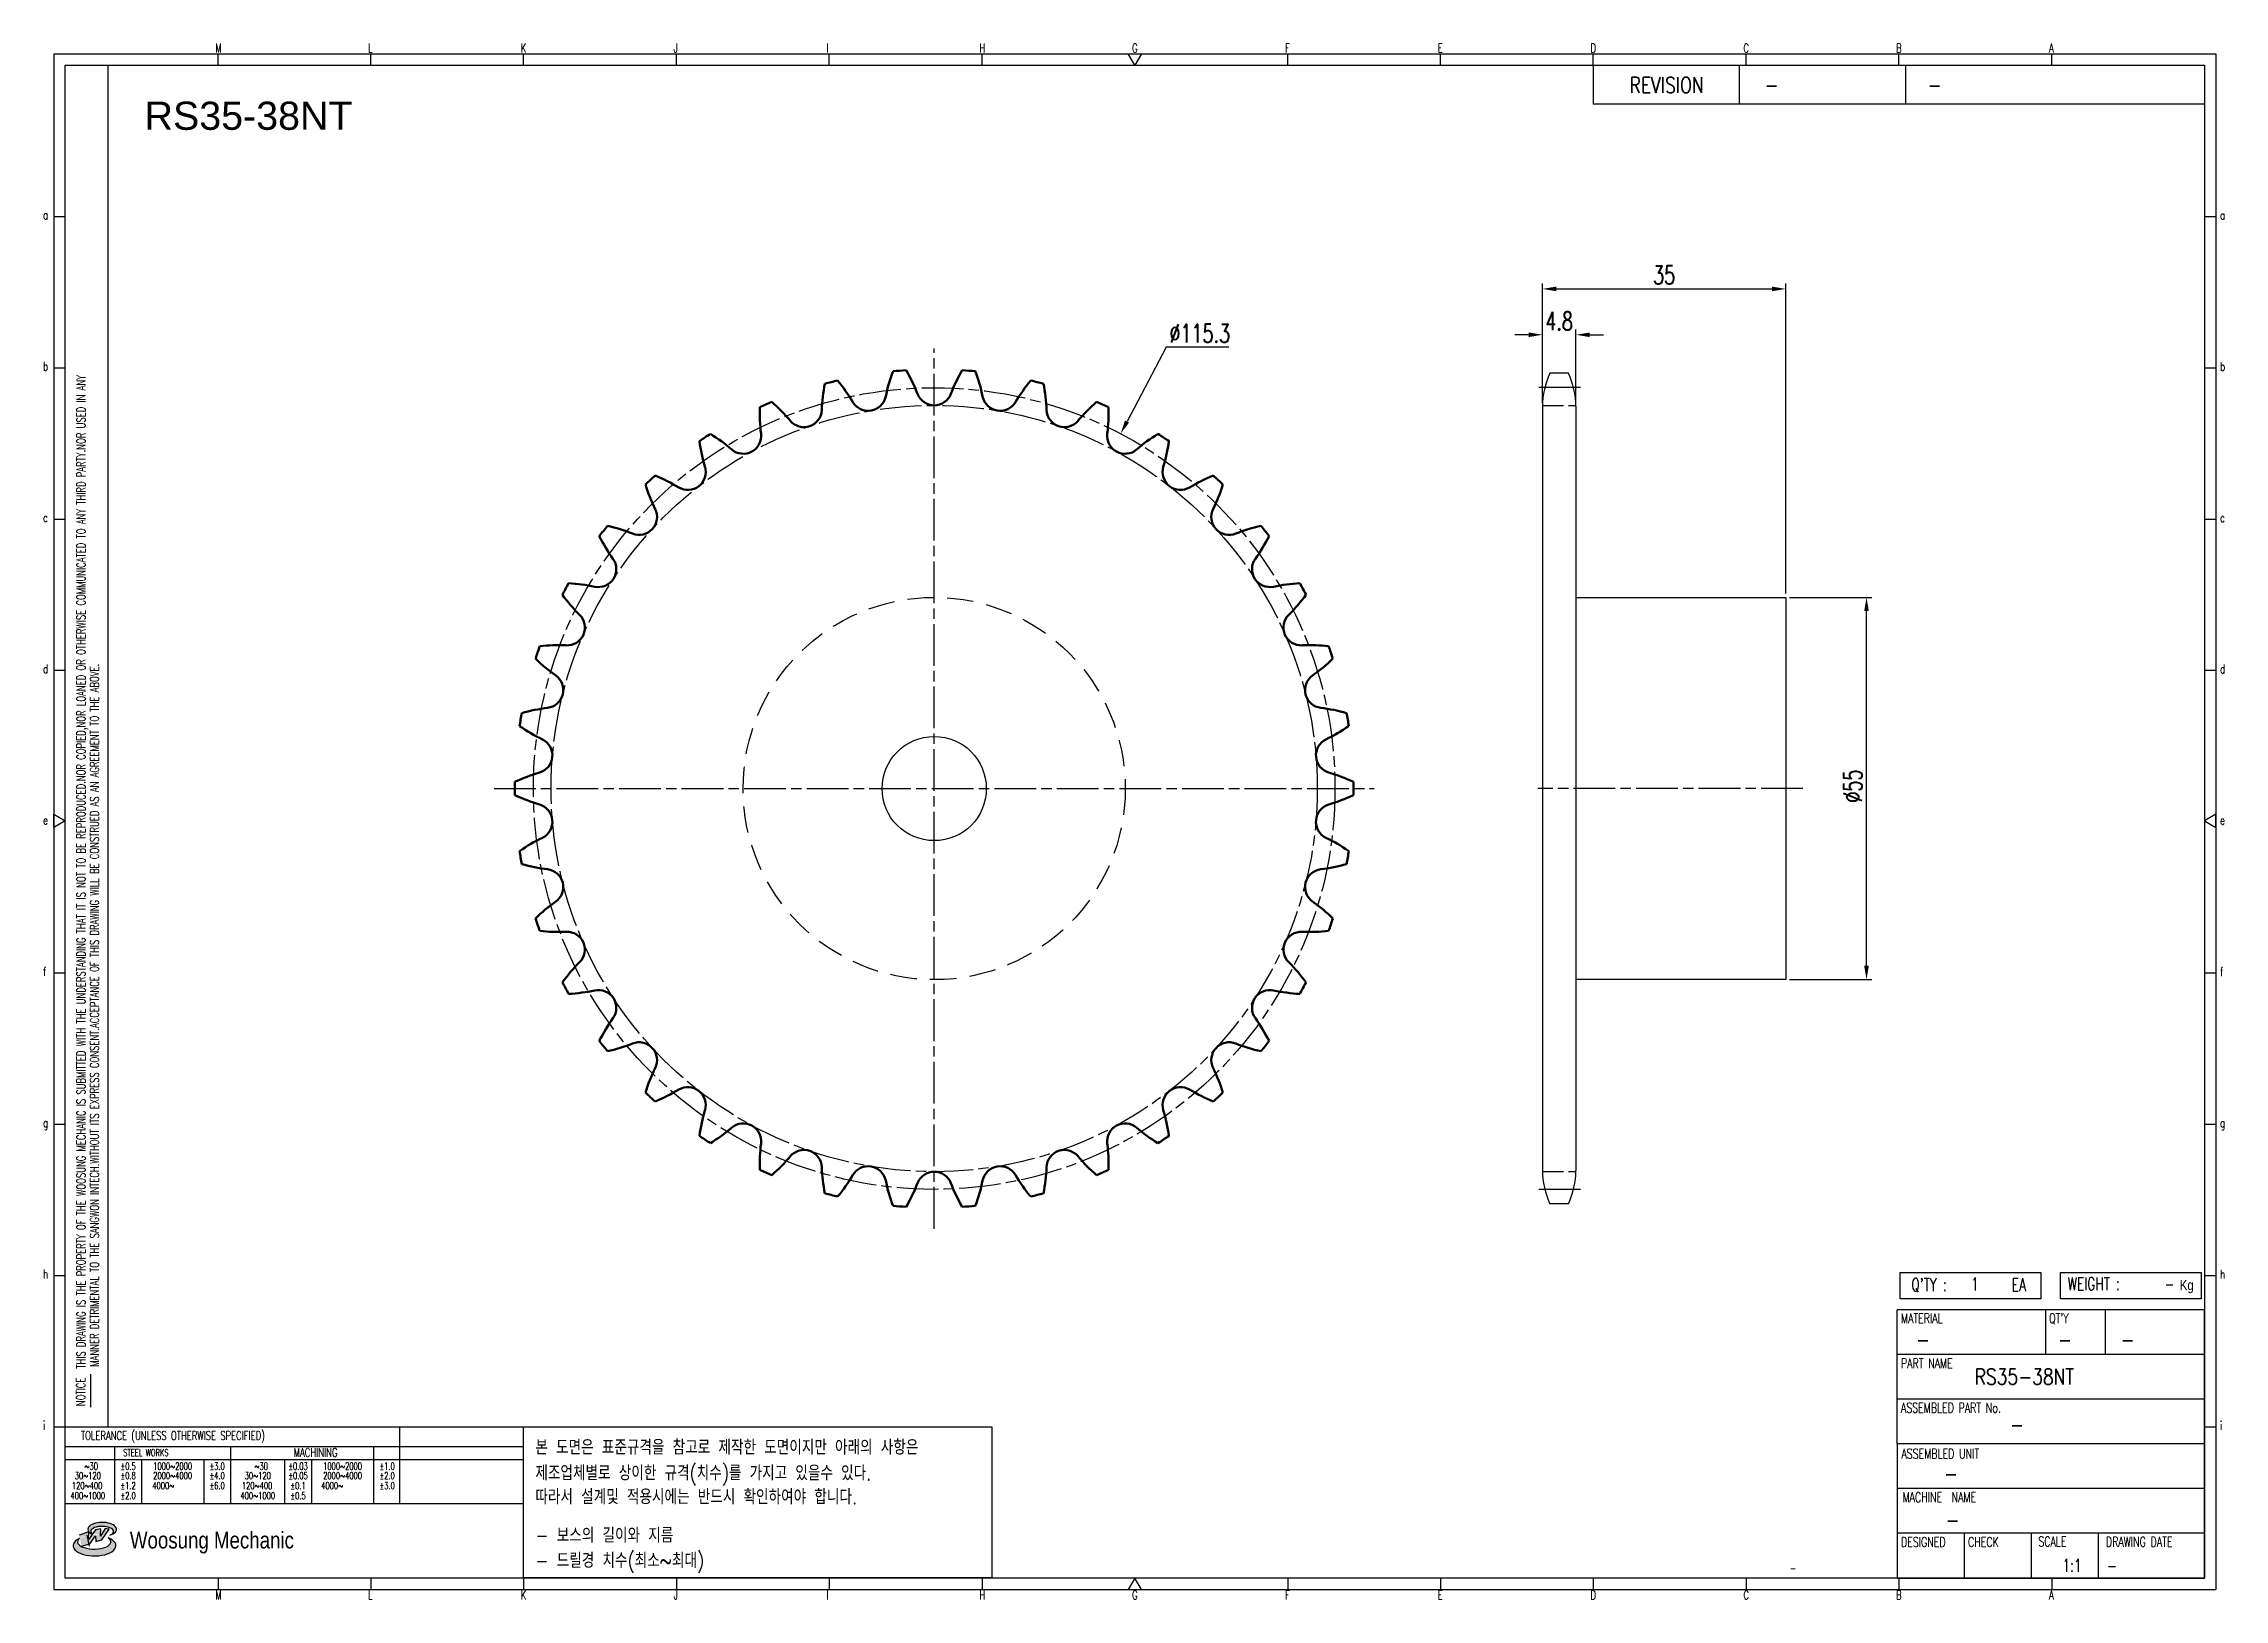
# Model space of a CAD drawing. Header units: millimetres. Extents: x -44811 to -44498, y 1096 to 1320.
import ezdxf
from ezdxf.enums import TextEntityAlignment as Align

# ---------------------------------------------------------------- set-up
doc = ezdxf.new("R2010")
doc.units = ezdxf.units.MM
for name, pattern in [('AM_ISO02W050', [7.5, 6, -1.5]), ('AM_ISO02W050x2', [3.75, 3, -0.75]), ('AM_ISO08W050', [18, 12, -1.5, 3, -1.5]), ('AM_ISO08W050x2', [9, 6, -0.75, 1.5, -0.75]), ('HIDDEN', [9.525, 6.35, -3.175])]:
    doc.linetypes.add(name, pattern=pattern)
for name, color, linetype, lineweight in [('AM_0N', 7, 'Continuous', 50), ('AM_3N', 6, 'AM_ISO02W050', 25), ('AM_7', 4, 'AM_ISO08W050', 25), ('AM_7N', 4, 'AM_ISO08W050', 25)]:
    doc.layers.add(name, color=color, linetype=linetype, lineweight=lineweight)
for name, color, linetype in [('HL', 2, 'HIDDEN'), ('S-DIM', 7, 'Continuous'), ('TITLE', 7, 'Continuous'), ('도면레이아웃', 7, 'Continuous')]:
    doc.layers.add(name, color=color, linetype=linetype)
doc.styles.add('HAN', font='ROMANS.shx', dxfattribs={"width": 0.7, "bigfont": 'whgtxt.shx'})
doc.styles.add('HKD_ST2', font='romans.shx', dxfattribs={"width": 0.7, "height": 4, "bigfont": '@extfont2.shx'})
doc.styles.add('HSG', font='SIMPLEX.shx', dxfattribs={"width": 0.7, "bigfont": 'HSG.shx'})
doc.styles.add('ROMANS', font='romans.shx', dxfattribs={"width": 0.7, "bigfont": 'whgtxt.shx'})
doc.styles.add('SLDTEXTSTYLE4', font='arial.ttf', dxfattribs={"width": 0.8})
doc.styles.get("Standard").update_dxf_attribs({"font": 'arial.ttf'})
doc.dimstyles.new('APP3.5', dxfattribs={"dimscale": 1.1, "dimtxt": 2.4, "dimasz": 1.8, "dimexe": 0.7, "dimexo": 0.5, "dimgap": 0.6, "dimtad": 1, "dimtoh": 1, "dimdec": 1, "dimrnd": 0.01, "dimzin": 9, "dimdsep": 46, "dimtxsty": 'HSG', "dimcen": 0, "dimclrd": 1, "dimclre": 1, "dimclrt": 256, "dimazin": 2, "dimtp": 1, "dimtm": 1, "dimtfac": 0.5, "dimtdec": 1, "dimtofl": 0, "dimtmove": 0, "dimatfit": 3, "dimfxl": 0, "dimtvp": 1, "dimtolj": 2, "dimlwd": -1, "dimlwe": -1, "dimarcsym": 0})

# ---------------------------------------------------------------- blocks, each defined once
blk = doc.blocks.new('SUYWSHJH')
at = {"layer": '도면레이아웃'}
h = blk.add_hatch(color=10, dxfattribs=at)
h.paths.add_polyline_path([(1.544, 35.177), (1.554, 34.966), (1.779, 35.034), (2.054, 35.422), (1.908, 35.446), (1.728, 35.167), (1.741, 35.439), (1.547, 35.405), (1.292, 35.041), (1.295, 35.33), (0.943, 35.208), (1.03, 34.8), (1.336, 34.885)])
edge = h.paths.add_edge_path()
edge.add_ellipse((1.795, 35.421), major_axis=(-0.53, 0), ratio=0.487785, start_angle=122.36065, end_angle=403.39574)
edge.add_line((1.411, 35.244), (1.419, 35.261))
edge.add_ellipse((1.798, 35.344), major_axis=(-0.423, 0), ratio=0.444396, start_angle=131.58977, end_angle=386.19408, ccw=False)
edge = h.paths.add_edge_path()
edge.add_ellipse((1.512, 34.815), major_axis=(-0.793, 0), ratio=0.480113, start_angle=314.67633, end_angle=590.85213)
edge.add_ellipse((1.501, 34.958), major_axis=(-0.62, 0), ratio=0.43311, start_angle=331.7024, end_angle=574.42495, ccw=False)
for p, q in [((0, 90.118), (80.15, 90.118)), ((0, 90.118), (0, 33.191)), ((6.089, 89.693), (6.089, 90.118)), ((11.753, 89.693), (11.753, 90.118)), ((17.418, 89.693), (17.418, 90.118)), ((23.082, 89.693), (23.082, 90.118)), ((28.746, 89.693), (28.746, 90.118)), ((34.411, 89.693), (34.411, 90.118)), ((45.739, 89.693), (45.739, 90.118)), ((51.404, 89.693), (51.404, 90.118)), ((57.068, 89.693), (57.068, 90.118)), ((62.732, 89.693), (62.732, 90.118)), ((68.397, 89.693), (68.397, 90.118)), ((74.061, 89.693), (74.061, 90.118)), ((80.15, 90.118), (80.15, 33.191)), ((0, 84.085), (0.425, 84.085)), ((79.725, 84.085), (80.15, 84.085)), ((0, 78.478), (0.425, 78.478)), ((79.725, 78.478), (80.15, 78.478)), ((0, 72.87), (0.425, 72.87)), ((79.725, 72.87), (80.15, 72.87)), ((0, 67.262), (0.425, 67.262)), ((79.725, 67.262), (80.15, 67.262)), ((0, 56.047), (0.425, 56.047)), ((79.725, 56.047), (80.15, 56.047)), ((0, 50.439), (0.425, 50.439)), ((79.725, 50.439), (80.15, 50.439)), ((0, 44.832), (0.425, 44.832)), ((79.725, 44.832), (80.15, 44.832)), ((1.377, 39.947), (1.377, 41.174)), ((0, 39.224), (0.425, 39.224)), ((79.725, 39.224), (80.15, 39.224)), ((0, 33.191), (80.15, 33.191)), ((6.089, 33.616), (6.089, 33.191)), ((11.753, 33.616), (11.753, 33.191)), ((17.418, 33.616), (17.418, 33.191)), ((23.082, 33.616), (23.082, 33.191)), ((28.746, 33.616), (28.746, 33.191)), ((34.411, 33.616), (34.411, 33.191)), ((45.739, 33.616), (45.739, 33.191)), ((51.404, 33.616), (51.404, 33.191)), ((57.068, 33.616), (57.068, 33.191)), ((62.732, 33.616), (62.732, 33.191)), ((68.397, 33.616), (68.397, 33.191)), ((74.061, 33.616), (74.061, 33.191))]:
    blk.add_line(p, q)
at = {"color": 2}
for p, q in [((2.017, 39.224), (2.017, 89.693)), ((0.425, 39.224), (17.418, 39.224)), ((12.816, 39.224), (12.816, 36.382)), ((17.418, 33.616), (17.418, 39.224)), ((0.425, 38.487), (17.418, 38.487)), ((0.425, 38.012), (17.418, 38.012)), ((2.257, 38.487), (2.257, 36.382)), ((3.257, 38.012), (3.257, 36.382)), ((5.557, 38.012), (5.557, 36.382)), ((6.557, 38.5), (6.557, 36.382)), ((8.557, 38.012), (8.557, 36.382)), ((9.557, 38.026), (9.557, 36.382)), ((11.857, 38.487), (11.857, 36.382)), ((0.425, 36.382), (17.418, 36.382))]:
    blk.add_line(p, q, dxfattribs=at)
at = {"color": 6, "ltscale": 0.5}
for p, q in [((57.068, 89.693), (57.068, 88.246)), ((62.47, 89.693), (62.47, 88.246)), ((68.635, 89.693), (68.635, 88.246)), ((79.725, 88.246), (57.068, 88.246)), ((68.336, 38.59), (68.336, 43.563)), ((79.725, 43.563), (68.336, 43.563)), ((73.827, 43.563), (73.827, 41.905)), ((76.037, 43.563), (76.037, 41.905)), ((79.725, 38.59), (79.725, 43.563)), ((79.725, 41.905), (68.336, 41.905)), ((79.725, 40.248), (68.336, 40.248)), ((68.336, 38.59), (68.336, 33.616)), ((79.725, 38.59), (68.336, 38.59)), ((79.725, 33.616), (79.725, 38.59)), ((79.725, 36.932), (68.336, 36.932)), ((79.725, 35.274), (68.336, 35.274)), ((70.822, 33.616), (70.822, 35.274)), ((73.309, 33.616), (73.309, 35.274)), ((75.796, 33.616), (75.796, 35.274)), ((68.336, 33.616), (79.725, 33.616))]:
    blk.add_line(p, q, dxfattribs=at)
for points in [[(40.075, 89.693), (39.83, 90.118), (40.32, 90.118)], [(0.425, 89.693), (79.725, 89.693), (79.725, 33.616), (0.425, 33.616)], [(0.425, 61.679), (0, 61.433), (0, 61.924)], [(79.725, 61.679), (80.15, 61.433), (80.15, 61.924)], [(40.075, 33.616), (39.83, 33.191), (40.32, 33.191)]]:
    blk.add_lwpolyline(points, close=True)
at = {"layer": 'TITLE', "color": 20}
for p, q in [((68.449, 43.961), (68.449, 44.936)), ((68.449, 44.936), (73.654, 44.936)), ((73.654, 44.936), (73.654, 43.961)), ((74.39, 43.961), (74.39, 44.936)), ((74.39, 44.936), (79.595, 44.936)), ((79.595, 44.936), (79.595, 43.961)), ((73.654, 43.961), (68.449, 43.961)), ((79.595, 43.961), (74.39, 43.961))]:
    blk.add_line(p, q, dxfattribs=at)
at = {"layer": '도면레이아웃'}
for p, q in [((1.295, 35.33), (0.943, 35.208)), ((1.03, 34.8), (1.336, 34.885)), ((1.224, 35.208), (1.311, 34.8)), ((1.224, 35.208), (1.224, 35.208)), ((1.547, 35.405), (1.292, 35.041)), ((1.292, 35.041), (1.295, 35.33)), ((1.336, 34.885), (1.544, 35.177)), ((1.419, 35.261), (1.411, 35.244)), ((1.544, 35.177), (1.554, 34.966)), ((1.741, 35.439), (1.547, 35.405)), ((1.554, 34.966), (1.779, 35.034)), ((1.908, 35.446), (1.728, 35.167)), ((1.728, 35.167), (1.741, 35.439)), ((1.779, 35.034), (2.054, 35.422)), ((2.054, 35.422), (1.908, 35.446))]:
    blk.add_line(p, q, dxfattribs=at)
for centre, major_axis, ratio, start_param, end_param in [((1.795, 35.421), (-0.53, 0), 0.487785, 2.135596, 7.040584), ((1.512, 34.815), (-0.793, 0), 0.480113, 5.492138, 10.312315), ((1.501, 34.958), (-0.62, 0), 0.43311, 5.789299, 10.025607), ((1.798, 35.344), (-0.423, 0), 0.444396, 2.296675, 6.740358)]:
    blk.add_ellipse(centre, major_axis=major_axis, ratio=ratio, start_param=start_param, end_param=end_param, dxfattribs=at)
at = {"color": 4, "style": 'HKD_ST2', "width": 0.7}
for s, p in [('M', (5.988, 90.164)), ('L', (11.652, 90.164)), ('K', (17.316, 90.164)), ('J', (22.981, 90.164)), ('I', (28.645, 90.164)), ('H', (34.309, 90.164)), ('G', (39.974, 90.164)), ('F', (45.638, 90.164)), ('E', (51.302, 90.164)), ('D', (56.967, 90.164)), ('C', (62.631, 90.164)), ('B', (68.295, 90.164)), ('A', (73.96, 90.164)), ('a', (-0.395, 83.976)), ('a', (80.305, 83.97)), ('b', (-0.395, 78.368)), ('b', (80.305, 78.362)), ('c', (-0.395, 72.76)), ('c', (80.305, 72.754)), ('d', (-0.395, 67.153)), ('d', (80.305, 67.147)), ('e', (-0.395, 61.545)), ('e', (80.305, 61.539)), ('f', (-0.395, 55.937)), ('f', (80.305, 55.931)), ('g', (-0.395, 50.33)), ('g', (80.305, 50.324)), ('h', (-0.395, 44.722)), ('h', (80.305, 44.716)), ('i', (-0.395, 39.114)), ('i', (80.305, 39.108)), ('M', (5.988, 32.824)), ('L', (11.652, 32.824)), ('K', (17.316, 32.824)), ('J', (22.981, 32.824)), ('I', (28.645, 32.824)), ('H', (34.309, 32.824)), ('G', (39.974, 32.824)), ('F', (45.638, 32.824)), ('E', (51.302, 32.824)), ('D', (56.967, 32.824)), ('C', (62.631, 32.824)), ('B', (68.295, 32.824)), ('A', (73.96, 32.824))]:
    blk.add_text(s, height=0.326, dxfattribs=at).set_placement(p)
for s, height, style, width, p in [('REVISION', 0.5806, 'HAN', 0.8, (58.415, 88.664)), ('-', 0.581, 'HAN', 0.8, (63.426, 88.664)), ('-', 0.581, 'HAN', 0.8, (69.468, 88.664)), ("Q'TY : ", 0.4746, 'HKD_ST2', 0.7, (68.857, 44.253)), ('1', 0.475, 'HKD_ST2', 0.7, (71.071, 44.275)), ('EA', 0.4746, 'HKD_ST2', 0.7, (72.578, 44.253)), ('WEIGHT : ', 0.4746, 'HKD_ST2', 0.7, (74.65, 44.286)), ('-', 0.581, 'HAN', 0.8, (69.029, 42.157)), ('-', 0.581, 'HAN', 0.8, (74.289, 42.157)), ('-', 0.581, 'HAN', 0.8, (76.623, 42.157)), ('-', 0.581, 'HAN', 0.8, (72.515, 39.013)), ('-', 0.581, 'HAN', 0.8, (70.067, 37.189)), ('-', 0.581, 'HAN', 0.8, (70.126, 35.48)), ('1:1', 0.4746, 'HKD_ST2', 0.7, (74.458, 33.848)), ('-', 0.475, 'HKD_ST2', 0.7, (76.112, 33.837))]:
    blk.add_text(s, height=height, dxfattribs=dict(style=style, width=width)).set_placement(p)
at = {"color": 1, "style": 'HKD_ST2', "width": 0.7}
for s, p in [(' THIS DRAWING IS THE PROPERTY OF THE WOOSUNG MECHANIC IS SUBMITTED WITH THE UNDERSTANDING THAT IT IS NOT TO BE REPRODUCED.NOR COPIED,NOR LOANED OR OTHERWISE COMMUNICATED TO ANY THIRD PARTY.NOR USED IN ANY', (1.173, 41.217)), ('MANNER DETRIMENTAL TO THE SANGWON INTECH.WITHOUT ITS EXPRESS CONSENT.ACCEPTANCE OF THIS DRAWING WILL BE CONSTRUED AS AN AGREEMENT TO THE ABOVE.', (1.672, 41.447))]:
    blk.add_text(s, height=0.326266, rotation=90, dxfattribs=at).set_placement(p)
at = {"style": 'HKD_ST2', "width": 0.7}
blk.add_text('-', height=0.475, dxfattribs=at).set_placement((78.613, 44.286), align=Align.RIGHT)
at = {"color": 4, "style": 'HKD_ST2', "width": 0.7}
for s, height, p in [('MATERIAL', 0.3651, (68.474, 43.425)), ("QT'Y", 0.3651, (73.965, 43.425)), ('PART NAME', 0.3651, (68.474, 41.756)), ('ASSEMBLED PART No.', 0.36511, (68.474, 40.109)), ('ASSEMBLED UNIT', 0.36511, (68.49, 38.408)), ('MACHINE  NAME', 0.36511, (68.532, 36.794)), ('DESIGNED', 0.3651, (68.474, 35.136)), ('CHECK', 0.3651, (70.961, 35.136)), ('SCALE', 0.3651, (73.566, 35.153)), ('DRAWING DATE', 0.36511, (76.071, 35.141))]:
    blk.add_text(s, height=height, dxfattribs=at).set_placement(p, align=Align.TOP_LEFT)
at = {"style": 'HKD_ST2', "width": 0.7}
blk.add_text('NOTICE', height=0.3263, rotation=90, dxfattribs=at).set_placement((1.163, 39.988))
for s, height, style, width, p in [('TOLERANCE (UNLESS OTHERWISE SPECIFIED)', 0.32627, 'HKD_ST2', 0.7, (4.417, 38.896)), ('-', 0.326, 'ROMANS', 0.65, (64.469, 33.975))]:
    blk.add_text(s, height=height, dxfattribs=dict(style=style, width=width)).set_placement(p, align=Align.MIDDLE_CENTER)
at = {"color": 4, "style": 'HKD_ST2', "width": 0.7}
for s, height, p in [('STEEL WORKS', 0.26101, (3.416, 38.268)), ('MACHINING', 0.3263, (9.707, 38.27)), ('%%P0.5', 0.261, (2.757, 37.762)), ('%%P0.8', 0.261, (2.757, 37.411)), ('%%P3.0', 0.261, (6.057, 37.762)), ('%%P4.0', 0.261, (6.057, 37.411)), ('%%P0.03', 0.261, (9.057, 37.762)), ('%%P0.05', 0.261, (9.057, 37.411)), ('%%P1.0', 0.261, (12.357, 37.762)), ('%%P2.0', 0.261, (12.357, 37.411)), ('%%P1.2', 0.261, (2.757, 37.045)), ('%%P2.0', 0.261, (2.757, 36.67)), ('%%P6.0', 0.261, (6.057, 37.045)), ('%%P0.1', 0.261, (9.057, 37.045)), ('%%P0.5', 0.261, (9.057, 36.67)), ('%%P3.0', 0.261, (12.357, 37.045))]:
    blk.add_text(s, height=height, dxfattribs=at).set_placement(p, align=Align.MIDDLE)
for s, height, p in [('30%%126120', 0.261, (1.263, 37.411)), ('%%12630', 0.261, (1.389, 37.762)), ('2000%%1264000', 0.26101, (4.407, 37.411)), ('1000%%1262000', 0.26101, (4.407, 37.762)), ('30%%126120', 0.261, (7.563, 37.411)), ('%%12630', 0.261, (7.689, 37.762)), ('2000%%1264000', 0.26101, (10.707, 37.411)), ('1000%%1262000', 0.26101, (10.707, 37.762)), ('400%%1261000', 0.26101, (1.263, 36.67)), ('120%%126400', 0.26101, (1.237, 37.045)), ('4000%%126', 0.261, (4.061, 37.045)), ('400%%1261000', 0.26101, (7.563, 36.67)), ('120%%126400', 0.26101, (7.537, 37.045)), ('4000%%126', 0.261, (10.321, 37.045))]:
    blk.add_text(s, height=height, dxfattribs=at).set_placement(p, align=Align.MIDDLE_CENTER)
at = {"color": 1, "style": 'SLDTEXTSTYLE4', "width": 0.8}
blk.add_text('Woosung Mechanic', height=0.61957, dxfattribs=at).set_placement((2.822, 34.711))
at = {"layer": 'TITLE', "width": 0.8}
blk.add_text('Kg', height=0.3789, dxfattribs=at).set_placement((78.807, 44.286))
blk = doc.blocks.new('*D419')
at = {"layer": 'Defpoints', "color": 0, "transparency": 16777216}
for p in [(-44560.8, 1240.31), (-44549.18, 1240.31), (-44560.8, 1185.31)]:
    blk.add_point(p, dxfattribs=at)
at = {"layer": 'S-DIM', "color": 1, "transparency": 16777216}
for p, q in [((-44560.25, 1240.31), (-44548.41, 1240.31)), ((-44549.18, 1187.29), (-44549.18, 1238.33)), ((-44560.25, 1185.31), (-44548.41, 1185.31))]:
    blk.add_line(p, q, dxfattribs=at)
for points in [[(-44549.51, 1238.33), (-44548.85, 1238.33), (-44549.18, 1240.31)], [(-44549.51, 1187.29), (-44548.85, 1187.29), (-44549.18, 1185.31)]]:
    blk.add_solid(points, dxfattribs=at)
at = {"layer": 'S-DIM', "transparency": 16777216, "insert": (-44551.16, 1213.15), "char_height": 2.64, "attachment_point": 5, "rotation": 90, "style": 'HSG'}
blk.add_mtext('\\A2;%%c55', dxfattribs=at)
blk = doc.blocks.new('*D420')
at = {"layer": 'Defpoints', "color": 0, "transparency": 16777216}
for p in [(-44591, 1278.09), (-44595.8, 1267.77), (-44591, 1267.77)]:
    blk.add_point(p, dxfattribs=at)
at = {"layer": 'S-DIM', "color": 1, "transparency": 16777216}
for p, q in [((-44597.78, 1278.09), (-44599.76, 1278.09)), ((-44595.8, 1268.32), (-44595.8, 1278.86)), ((-44591, 1268.32), (-44591, 1278.86)), ((-44589.02, 1278.09), (-44587.04, 1278.09))]:
    blk.add_line(p, q, dxfattribs=at)
for points in [[(-44597.78, 1278.42), (-44597.78, 1277.76), (-44595.8, 1278.09)], [(-44589.02, 1278.42), (-44589.02, 1277.76), (-44591, 1278.09)]]:
    blk.add_solid(points, dxfattribs=at)
at = {"layer": 'S-DIM', "transparency": 16777216, "insert": (-44593.4, 1280.07), "char_height": 2.64, "attachment_point": 5, "style": 'HSG'}
blk.add_mtext('\\A2;4.8', dxfattribs=at)
blk = doc.blocks.new('*D421')
at = {"layer": 'Defpoints', "color": 0, "transparency": 16777216}
for p in [(-44560.8, 1284.69), (-44595.8, 1267.77), (-44560.8, 1240.31)]:
    blk.add_point(p, dxfattribs=at)
at = {"layer": 'S-DIM', "color": 1, "transparency": 16777216}
for p, q in [((-44595.8, 1268.32), (-44595.8, 1285.46)), ((-44593.82, 1284.69), (-44562.78, 1284.69)), ((-44560.8, 1240.86), (-44560.8, 1285.46))]:
    blk.add_line(p, q, dxfattribs=at)
for points in [[(-44593.82, 1285.02), (-44593.82, 1284.36), (-44595.8, 1284.69)], [(-44562.78, 1285.02), (-44562.78, 1284.36), (-44560.8, 1284.69)]]:
    blk.add_solid(points, dxfattribs=at)
at = {"layer": 'S-DIM', "transparency": 16777216, "insert": (-44578.3, 1286.67), "char_height": 2.64, "attachment_point": 5, "style": 'HSG'}
blk.add_mtext('\\A2;35', dxfattribs=at)
blk = doc.blocks.new('*D422')
at = {"layer": 'Defpoints', "color": 0, "transparency": 16777216}
for p in [(-44656.51, 1263.85), (-44710.16, 1161.75)]:
    blk.add_point(p, dxfattribs=at)
at = {"layer": 'S-DIM', "color": 1, "transparency": 16777216}
for p, q in [((-44649.96, 1276.3), (-44655.58, 1265.6)), ((-44640.94, 1276.3), (-44649.96, 1276.3))]:
    blk.add_line(p, q, dxfattribs=at)
blk.add_solid([(-44655.88, 1265.76), (-44655.29, 1265.45), (-44656.51, 1263.85)], dxfattribs=at)
at = {"layer": 'S-DIM', "transparency": 16777216, "insert": (-44645.12, 1278.28), "char_height": 2.64, "attachment_point": 5, "style": 'HSG'}
blk.add_mtext('\\A2;∅115.3', dxfattribs=at)

msp = doc.modelspace()

# ---------------------------------------------------------------- linework, layer by layer
for p, q in [((-44592.07, 1272.57), (-44594.73, 1272.57)), ((-44595.8, 1267.77), (-44595.8, 1157.85)), ((-44591, 1267.77), (-44591, 1157.85)), ((-44592.07, 1153.05), (-44594.73, 1153.05))]:
    msp.add_line(p, q)
msp.add_lwpolyline([(-44591, 1240.31), (-44560.8, 1240.31), (-44560.8, 1185.31), (-44591, 1185.31)])
at = {"color": 4}
msp.add_lwpolyline([(-44742.41, 1120.98), (-44675.02, 1120.98), (-44675.02, 1099.21), (-44742.41, 1099.21)], close=True, dxfattribs=at)
msp.add_circle((-44683.33, 1212.8), 7.5)
for centre, start, end in [((-44584.5, 1267.77), 154.8633, 180), ((-44602.3, 1267.77), 0, 25.1367), ((-44584.5, 1157.85), 180, 205.1367), ((-44602.3, 1157.85), 334.8633, 0)]:
    msp.add_arc(centre, 11.3, start, end)
at = {"layer": 'AM_0N'}
for centre, radius, start, end in [((-44675.14, 1266.32), 24.38, 168.8212, 177.7632), ((-44683.33, 1212.8), 60.33, 103.3113, 105.1097), ((-44716.01, 1255.97), 24.38, 30.6579, 39.5999), ((-44666.44, 1264.24), 24.38, 159.3475, 168.2895), ((-44683.33, 1212.8), 60.33, 93.8376, 95.6361), ((-44708.46, 1260.76), 24.38, 21.1842, 30.1262), ((-44658.21, 1260.76), 24.38, 149.8738, 158.8158), ((-44683.33, 1212.8), 60.33, 84.3639, 86.1624), ((-44700.23, 1264.24), 24.38, 11.7105, 20.6525), ((-44650.66, 1255.97), 24.38, 140.4001, 149.3421), ((-44683.33, 1212.8), 60.33, 74.8903, 76.6887), ((-44691.53, 1266.32), 24.38, 2.2368, 11.1788), ((-44683.33, 1212.8), 60.33, 112.785, 114.5834), ((-44722.67, 1250), 24.38, 40.1316, 49.0736), ((-44692.83, 1269.71), 2.57, 210.6579, 348.2895), ((-44683.33, 1270.5), 2.57, 201.1842, 338.8158), ((-44673.84, 1269.71), 2.57, 191.7105, 329.3421), ((-44644, 1250), 24.38, 130.9264, 139.8684), ((-44683.33, 1212.8), 60.33, 65.4166, 67.215), ((-44684.06, 1266.94), 24.38, 178.2949, 187.2368), ((-44702.07, 1267.37), 2.57, 220.1316, 357.7632), ((-44664.6, 1267.37), 2.57, 182.2368, 319.8684), ((-44682.61, 1266.94), 24.38, 352.7632, 1.7051), ((-44683.33, 1212.8), 60.33, 122.2587, 124.0571), ((-44692.96, 1266.08), 24.38, 187.7685, 196.7105), ((-44728.26, 1243.02), 24.38, 49.6053, 58.5472), ((-44710.8, 1263.54), 2.57, 229.6053, 7.2368), ((-44655.87, 1263.54), 2.57, 172.7632, 310.3947), ((-44638.41, 1243.02), 24.38, 121.4528, 130.3947), ((-44683.33, 1212.8), 60.33, 55.9429, 57.7413), ((-44673.71, 1266.08), 24.38, 343.2895, 352.2315), ((-44718.77, 1258.33), 2.57, 239.0789, 16.7105), ((-44647.9, 1258.33), 2.57, 163.2895, 300.9211), ((-44683.33, 1212.8), 60.33, 131.7324, 133.5308), ((-44701.6, 1263.77), 24.38, 197.2422, 206.1842), ((-44732.62, 1235.21), 24.38, 59.0789, 68.0209), ((-44634.05, 1235.21), 24.38, 111.9791, 120.9211), ((-44665.07, 1263.77), 24.38, 333.8158, 342.7578), ((-44683.33, 1212.8), 60.33, 46.4692, 48.2676), ((-44725.78, 1251.88), 2.57, 248.5526, 26.1842), ((-44640.89, 1251.88), 2.57, 153.8158, 291.4474), ((-44683.33, 1212.8), 60.33, 141.206, 143.0045), ((-44709.74, 1260.07), 24.38, 206.7159, 215.6579), ((-44735.64, 1226.79), 24.38, 68.5526, 77.4946), ((-44631.03, 1226.79), 24.38, 102.5054, 111.4474), ((-44656.93, 1260.07), 24.38, 324.3421, 333.2841), ((-44683.33, 1212.8), 60.33, 36.9955, 38.794), ((-44731.64, 1244.36), 2.57, 258.0263, 35.6579), ((-44635.03, 1244.36), 2.57, 144.3421, 281.9737), ((-44683.33, 1212.8), 60.33, 150.6797, 152.4782), ((-44717.16, 1255.07), 24.38, 216.1896, 225.1316), ((-44737.23, 1217.99), 24.38, 78.0263, 86.9683), ((-44629.44, 1217.99), 24.38, 93.0317, 101.9737), ((-44649.51, 1255.07), 24.38, 314.8684, 323.8104), ((-44683.33, 1212.8), 60.33, 27.5218, 29.3203), ((-44736.17, 1235.97), 2.57, 267.5, 45.1316), ((-44630.5, 1235.97), 2.57, 134.8684, 272.5), ((-44683.33, 1212.8), 60.33, 160.1534, 161.9518), ((-44737.35, 1209.05), 24.38, 87.5, 96.442), ((-44629.32, 1209.05), 24.38, 83.558, 92.5), ((-44683.33, 1212.8), 60.33, 18.0482, 19.8466), ((-44723.66, 1248.93), 24.38, 225.6633, 234.6053), ((-44643.01, 1248.93), 24.38, 305.3947, 314.3367), ((-44739.27, 1226.96), 2.57, 276.9737, 54.6053), ((-44627.4, 1226.96), 2.57, 125.3947, 263.0263), ((-44735.99, 1200.21), 24.38, 96.9737, 105.9157), ((-44630.68, 1200.21), 24.38, 74.0843, 83.0263), ((-44683.33, 1212.8), 60.33, 169.6271, 171.4255), ((-44729.05, 1241.8), 24.38, 235.137, 244.0789), ((-44637.62, 1241.8), 24.38, 295.9211, 304.863), ((-44683.33, 1212.8), 60.33, 8.5745, 10.3729), ((-44740.84, 1217.56), 2.57, 286.4474, 64.0789), ((-44625.83, 1217.56), 2.57, 115.9211, 253.5526), ((-44733.2, 1191.72), 24.38, 106.4474, 115.3894), ((-44633.47, 1191.72), 24.38, 64.6106, 73.5526), ((-44683.33, 1212.8), 60.33, 179.1008, 180.8992), ((-44733.2, 1233.88), 24.38, 244.6106, 253.5526), ((-44633.47, 1233.88), 24.38, 286.4474, 295.3894), ((-44683.33, 1212.8), 60.33, 359.1008, 0.8992), ((-44740.84, 1208.03), 2.57, 295.9211, 73.5526), ((-44625.83, 1208.03), 2.57, 106.4474, 244.0789), ((-44729.05, 1183.8), 24.38, 115.9211, 124.863), ((-44637.62, 1183.8), 24.38, 55.137, 64.0789), ((-44683.33, 1212.8), 60.33, 188.5745, 190.3729), ((-44735.99, 1225.38), 24.38, 254.0843, 263.0263), ((-44630.68, 1225.38), 24.38, 276.9737, 285.9157), ((-44683.33, 1212.8), 60.33, 349.6271, 351.4255), ((-44739.27, 1198.63), 2.57, 305.3947, 83.0263), ((-44627.4, 1198.63), 2.57, 96.9737, 234.6053), ((-44723.66, 1176.67), 24.38, 125.3947, 134.3367), ((-44643.01, 1176.67), 24.38, 45.6633, 54.6053), ((-44683.33, 1212.8), 60.33, 198.0482, 199.8466), ((-44683.33, 1212.8), 60.33, 340.1534, 341.9518), ((-44737.35, 1216.54), 24.38, 263.558, 272.5), ((-44736.17, 1189.62), 2.57, 314.8684, 92.5), ((-44630.5, 1189.62), 2.57, 87.5, 225.1316), ((-44629.32, 1216.54), 24.38, 267.5, 276.442), ((-44717.16, 1170.52), 24.38, 134.8684, 143.8104), ((-44649.51, 1170.52), 24.38, 36.1896, 45.1316), ((-44683.33, 1212.8), 60.33, 207.5218, 209.3203), ((-44737.23, 1207.6), 24.38, 273.0317, 281.9737), ((-44731.64, 1181.24), 2.57, 324.3421, 101.9737), ((-44635.03, 1181.24), 2.57, 78.0263, 215.6579), ((-44629.44, 1207.6), 24.38, 258.0263, 266.9683), ((-44683.33, 1212.8), 60.33, 330.6797, 332.4782), ((-44709.74, 1165.53), 24.38, 144.3421, 153.2841), ((-44656.93, 1165.53), 24.38, 26.7159, 35.6579), ((-44683.33, 1212.8), 60.33, 216.9955, 218.794), ((-44735.64, 1198.8), 24.38, 282.5054, 291.4474), ((-44725.78, 1173.72), 2.57, 333.8158, 111.4474), ((-44640.89, 1173.72), 2.57, 68.5526, 206.1842), ((-44631.03, 1198.8), 24.38, 248.5526, 257.4946), ((-44683.33, 1212.8), 60.33, 321.206, 323.0045), ((-44701.6, 1161.83), 24.38, 153.8158, 162.7578), ((-44665.07, 1161.83), 24.38, 17.2422, 26.1842), ((-44683.33, 1212.8), 60.33, 226.4692, 228.2676), ((-44732.62, 1190.39), 24.38, 291.9791, 300.9211), ((-44718.77, 1167.27), 2.57, 343.2895, 120.9211), ((-44647.9, 1167.27), 2.57, 59.0789, 196.7105), ((-44634.05, 1190.39), 24.38, 239.0789, 248.0209), ((-44683.33, 1212.8), 60.33, 311.7324, 313.5308), ((-44692.96, 1159.52), 24.38, 163.2895, 172.2315), ((-44710.8, 1162.05), 2.57, 352.7632, 130.3947), ((-44655.87, 1162.05), 2.57, 49.6053, 187.2368), ((-44673.71, 1159.52), 24.38, 7.7685, 16.7105), ((-44683.33, 1212.8), 60.33, 235.9429, 237.7413), ((-44728.26, 1182.58), 24.38, 301.4528, 310.3947), ((-44684.06, 1158.66), 24.38, 172.7632, 181.7051), ((-44682.61, 1158.66), 24.38, 358.2949, 7.2368), ((-44638.41, 1182.58), 24.38, 229.6053, 238.5472), ((-44683.33, 1212.8), 60.33, 302.2587, 304.0571), ((-44683.33, 1212.8), 60.33, 245.4166, 247.215), ((-44722.67, 1175.6), 24.38, 310.9264, 319.8684), ((-44702.07, 1158.23), 2.57, 2.2368, 139.8684), ((-44675.14, 1159.28), 24.38, 182.2368, 191.1788), ((-44692.83, 1155.89), 2.57, 11.7105, 149.3421), ((-44673.84, 1155.89), 2.57, 30.6579, 168.2895), ((-44691.53, 1159.28), 24.38, 348.8212, 357.7632), ((-44664.6, 1158.23), 2.57, 40.1316, 177.7632), ((-44644, 1175.6), 24.38, 220.1316, 229.0736), ((-44683.33, 1212.8), 60.33, 292.785, 294.5834), ((-44716.01, 1169.63), 24.38, 320.4001, 329.3421), ((-44666.44, 1161.36), 24.38, 191.7105, 200.6525), ((-44708.46, 1164.84), 24.38, 329.8738, 338.8158), ((-44683.33, 1155.1), 2.57, 21.1842, 158.8158), ((-44658.21, 1164.84), 24.38, 201.1842, 210.1262), ((-44700.23, 1161.36), 24.38, 339.3475, 348.2895), ((-44650.66, 1169.63), 24.38, 210.6579, 219.5999), ((-44683.33, 1212.8), 60.33, 254.8903, 256.6887), ((-44683.33, 1212.8), 60.33, 264.3639, 266.1624), ((-44683.33, 1212.8), 60.33, 273.8376, 275.6361), ((-44683.33, 1212.8), 60.33, 283.3113, 285.1097)]:
    msp.add_arc(centre, radius, start, end, dxfattribs=at)
at = {"layer": 'AM_3N', "linetype": 'AM_ISO02W050x2'}
for p, q in [((-44595.8, 1267.93), (-44591, 1267.93)), ((-44595.8, 1157.69), (-44591, 1157.69))]:
    msp.add_line(p, q, dxfattribs=at)
at = {"layer": 'AM_7', "linetype": 'AM_ISO08W050x2'}
for p, q in [((-44590.34, 1270.5), (-44596.45, 1270.5)), ((-44558.33, 1212.8), (-44596.45, 1212.8)), ((-44590.34, 1155.13), (-44596.45, 1155.13))]:
    msp.add_line(p, q, dxfattribs=at)
for radius in [57.67, 55.13]:
    msp.add_circle((-44683.33, 1212.8), radius, dxfattribs=at)
at = {"layer": 'AM_7N', "linetype": 'AM_ISO08W050x2'}
for p, q in [((-44683.33, 1149.47), (-44683.33, 1276.13)), ((-44746.67, 1212.8), (-44620, 1212.8))]:
    msp.add_line(p, q, dxfattribs=at)
at = {"layer": 'HL', "ltscale": 0.6}
msp.add_circle((-44683.33, 1212.8), 27.5, dxfattribs=at)

# ---------------------------------------------------------------- block references
at = {"xscale": 3.881852450145503, "yscale": 3.881852450145503, "zscale": 3.881852450145503}
msp.add_blockref('SUYWSHJH', (-44810.02, 968.71), dxfattribs=at)

# ---------------------------------------------------------------- texts
at = {"color": 2}
msp.add_text('RS35-38NT', height=4.056, dxfattribs=at).set_placement((-44796.95, 1307.58))
at = {"style": 'HAN', "width": 0.8}
msp.add_text('RS35-38NT', height=2.254, dxfattribs=at).set_placement((-44533.61, 1127.04))
at = {"color": 4, "style": 'HAN', "width": 0.8}
for s, p in [('본 도면은 표준규격을 참고로 제작한 도면이지만 아래의 사항은', (-44740.72, 1116.95)), ('제조업체별로 상이한 규격(치수)를 가지고 있을수 있다.', (-44740.72, 1113.25)), ('따라서 설계및 적용시에는 반드시 확인하여야 합니다.', (-44740.72, 1109.82)), ('- 보스의 길이와 지름', (-44740.72, 1104.29)), ('- 드릴경 치수(최소~최대)', (-44740.72, 1100.66))]:
    msp.add_text(s, height=2.1325, dxfattribs=at).set_placement(p)

# ---------------------------------------------------------------- dimensions: what is measured, and where the dimension line sits
at = {"layer": 'S-DIM'}
dim = msp.add_linear_dim(base=(-44560.8, 1284.69), p1=(-44595.8, 1267.77), p2=(-44560.8, 1240.31), dimstyle='APP3.5', dxfattribs=at)
dim.commit()
dim.dimension.update_dxf_attribs({"geometry": '*D421', "text_midpoint": (-44578.3, 1286.67)})
dim = msp.add_linear_dim(base=(-44591, 1278.09), p1=(-44595.8, 1267.77), p2=(-44591, 1267.77), dimstyle='APP3.5', dxfattribs=at)
dim.commit()
dim.dimension.update_dxf_attribs({"geometry": '*D420', "text_midpoint": (-44593.4, 1278.09), "dimtype": 160})
dim = msp.add_diameter_dim_2p(p1=(-44710.16, 1161.75), p2=(-44656.51, 1263.85), dimstyle='APP3.5', dxfattribs=at)
dim.commit()
dim.dimension.update_dxf_attribs({"geometry": '*D422', "text_midpoint": (-44645.12, 1276.3), "dimtype": 163})
dim = msp.add_linear_dim(base=(-44549.18, 1240.31), p1=(-44560.8, 1185.31), p2=(-44560.8, 1240.31), angle=90, text='%%c<>', dimstyle='APP3.5', dxfattribs=at)
dim.commit()
dim.dimension.update_dxf_attribs({"geometry": '*D419', "text_midpoint": (-44549.18, 1213.15), "dimtype": 160})

doc.saveas('drawing.dxf')
